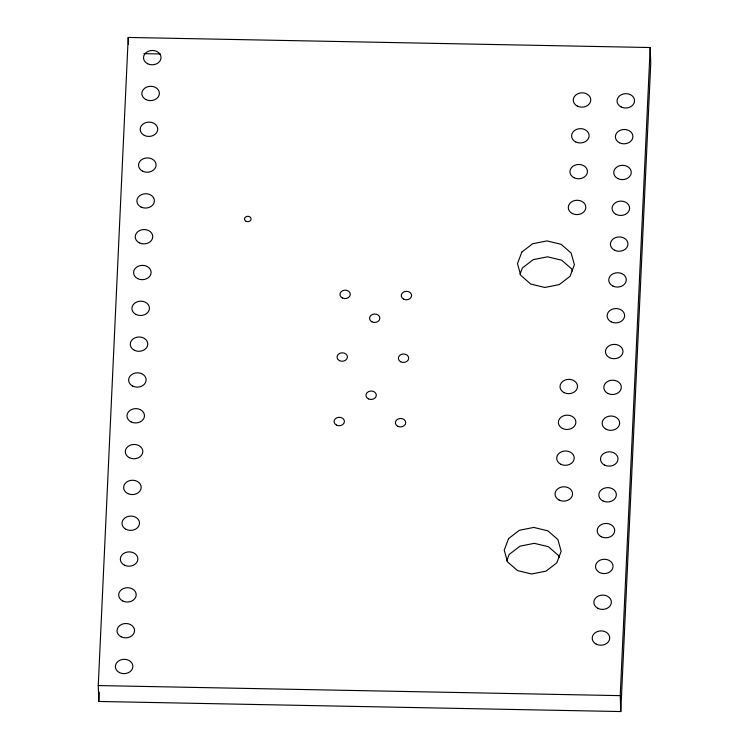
<?xml version="1.0" encoding="UTF-8"?>
<svg xmlns="http://www.w3.org/2000/svg" width="749" height="749" viewBox="0 0 749 749"><rect width="100%" height="100%" fill="white"/><g stroke="black" fill="none" stroke-linecap="round" stroke-linejoin="round"><path stroke-width="1.12" d="M98.259 685.56L128.219 37.45L650.188 47.533L650.741 63.44L620.781 711.55L98.812 701.467L98.259 685.56L620.219 695.643L620.781 711.55M98.812 701.467L99.252 692.123M620.219 695.643L650.188 47.533M520.012 274.284L522.381 267.973L533.194 259.66L547.575 256.813L561.656 260.203L571.684 268.928L572.273 271.054M506.764 560.804L509.133 554.494L519.946 546.18L534.327 543.334L548.408 546.723L558.436 555.449L559.035 557.574M143.958 53.647L160.305 53.965M128.219 37.45L128.463 44.266M521.828 252.067L517.475 263.639L520.752 275.351L530.779 284.077L544.86 287.466L559.241 284.62L570.055 276.306L574.399 264.734L571.122 253.022L561.104 244.296L547.013 240.906L532.642 243.753L521.828 252.067M508.58 538.587L504.227 550.159L507.504 561.872L517.531 570.598L531.612 573.987L545.993 571.141L556.807 562.827L561.151 551.255L557.883 539.542L547.856 530.826L533.765 527.427L519.394 530.273L508.58 538.587M246.056 221.292A3.296 2.696 -2 0 0 251.102 219.064A3.296 2.696 -2 0 0 246.271 216.63A3.296 2.696 -2 0 0 246.056 221.292M371.953 321.845A5.177 4.232 -2 0 0 379.874 318.334A5.177 4.232 -2 0 0 372.29 314.524A5.177 4.232 -2 0 0 371.953 321.845M368.386 398.852A5.177 4.232 -2 0 0 376.316 395.341A5.177 4.232 -2 0 0 368.733 391.521A5.177 4.232 -2 0 0 368.386 398.852M400.781 361.833A5.177 4.232 -2 0 0 408.711 358.322A5.177 4.232 -2 0 0 401.118 354.511A5.177 4.232 -2 0 0 400.781 361.833M397.803 426.303A5.177 4.232 -2 0 0 405.724 422.792A5.177 4.232 -2 0 0 398.14 418.972A5.177 4.232 -2 0 0 397.803 426.303M336.498 425.123A5.177 4.232 -2 0 0 344.418 421.603A5.177 4.232 -2 0 0 336.835 417.792A5.177 4.232 -2 0 0 336.498 425.123M339.475 360.653A5.177 4.232 -2 0 0 347.405 357.142A5.177 4.232 -2 0 0 339.812 353.322A5.177 4.232 -2 0 0 339.475 360.653M342.377 297.971A5.177 4.232 -2 0 0 350.298 294.46A5.177 4.232 -2 0 0 342.714 290.649A5.177 4.232 -2 0 0 342.377 297.971M403.674 299.16A5.177 4.232 -2 0 0 411.604 295.649A5.177 4.232 -2 0 0 404.02 291.829A5.177 4.232 -2 0 0 403.674 299.16M132.704 386.081A8.763 7.162 -2 0 0 146.13 380.136A8.763 7.162 -2 0 0 133.285 373.676A8.763 7.162 -2 0 0 132.704 386.081M131.056 421.902A8.763 7.162 -2 0 0 144.473 415.948A8.763 7.162 -2 0 0 131.627 409.497A8.763 7.162 -2 0 0 131.056 421.902M129.399 457.714A8.763 7.162 -2 0 0 142.816 451.769A8.763 7.162 -2 0 0 129.97 445.309A8.763 7.162 -2 0 0 129.399 457.714M127.742 493.535A8.763 7.162 -2 0 0 141.168 487.58A8.763 7.162 -2 0 0 128.313 481.12A8.763 7.162 -2 0 0 127.742 493.535M126.085 529.346A8.763 7.162 -2 0 0 139.511 523.392A8.763 7.162 -2 0 0 126.656 516.941A8.763 7.162 -2 0 0 126.085 529.346M124.428 565.158A8.763 7.162 -2 0 0 137.853 559.213A8.763 7.162 -2 0 0 124.999 552.753A8.763 7.162 -2 0 0 124.428 565.158M122.77 600.979A8.763 7.162 -2 0 0 136.196 595.024A8.763 7.162 -2 0 0 123.351 588.574A8.763 7.162 -2 0 0 122.77 600.979M121.113 636.79A8.763 7.162 -2 0 0 134.539 630.845A8.763 7.162 -2 0 0 121.694 624.385A8.763 7.162 -2 0 0 121.113 636.79M119.465 672.602A8.763 7.162 -2 0 0 132.882 666.657A8.763 7.162 -2 0 0 120.037 660.197A8.763 7.162 -2 0 0 119.465 672.602M147.609 63.749A8.763 7.162 -2 0 0 161.035 57.804A8.763 7.162 -2 0 0 148.18 51.344A8.763 7.162 -2 0 0 147.609 63.749M145.952 99.561A8.763 7.162 -2 0 0 159.378 93.616A8.763 7.162 -2 0 0 146.523 87.156A8.763 7.162 -2 0 0 145.952 99.561M144.295 135.382A8.763 7.162 -2 0 0 157.721 129.427A8.763 7.162 -2 0 0 144.875 122.976A8.763 7.162 -2 0 0 144.295 135.382M142.647 171.193A8.763 7.162 -2 0 0 156.064 165.248A8.763 7.162 -2 0 0 143.218 158.788A8.763 7.162 -2 0 0 142.647 171.193M140.99 207.014A8.763 7.162 -2 0 0 154.406 201.06A8.763 7.162 -2 0 0 141.561 194.6A8.763 7.162 -2 0 0 140.99 207.014M139.333 242.826A8.763 7.162 -2 0 0 152.759 236.871A8.763 7.162 -2 0 0 139.904 230.42A8.763 7.162 -2 0 0 139.333 242.826M137.676 278.637A8.763 7.162 -2 0 0 151.101 272.692A8.763 7.162 -2 0 0 138.247 266.232A8.763 7.162 -2 0 0 137.676 278.637M136.018 314.458A8.763 7.162 -2 0 0 149.444 308.504A8.763 7.162 -2 0 0 136.59 302.053A8.763 7.162 -2 0 0 136.018 314.458M134.361 350.27A8.763 7.162 -2 0 0 147.787 344.325A8.763 7.162 -2 0 0 134.942 337.865A8.763 7.162 -2 0 0 134.361 350.27M621.136 106.948A8.763 7.162 -2 0 0 634.562 101.003A8.763 7.162 -2 0 0 621.717 94.543A8.763 7.162 -2 0 0 621.136 106.948M619.489 142.769A8.763 7.162 -2 0 0 632.905 136.814A8.763 7.162 -2 0 0 620.06 130.363A8.763 7.162 -2 0 0 619.489 142.769M617.831 178.58A8.763 7.162 -2 0 0 631.248 172.635A8.763 7.162 -2 0 0 618.402 166.175A8.763 7.162 -2 0 0 617.831 178.58M575.7 141.917A8.763 7.162 -2 0 0 589.117 135.972A8.763 7.162 -2 0 0 576.271 129.511A8.763 7.162 -2 0 0 575.7 141.917M616.174 214.401A8.763 7.162 -2 0 0 629.6 208.447A8.763 7.162 -2 0 0 616.745 201.987A8.763 7.162 -2 0 0 616.174 214.401M574.043 177.738A8.763 7.162 -2 0 0 587.459 171.783A8.763 7.162 -2 0 0 574.614 165.332A8.763 7.162 -2 0 0 574.043 177.738M614.517 250.213A8.763 7.162 -2 0 0 627.943 244.258A8.763 7.162 -2 0 0 615.088 237.808A8.763 7.162 -2 0 0 614.517 250.213M612.86 286.024A8.763 7.162 -2 0 0 626.286 280.079A8.763 7.162 -2 0 0 613.431 273.619A8.763 7.162 -2 0 0 612.86 286.024M572.386 213.549A8.763 7.162 -2 0 0 585.812 207.604A8.763 7.162 -2 0 0 572.957 201.144A8.763 7.162 -2 0 0 572.386 213.549M611.203 321.845A8.763 7.162 -2 0 0 624.629 315.891A8.763 7.162 -2 0 0 611.783 309.431A8.763 7.162 -2 0 0 611.203 321.845M609.546 357.657A8.763 7.162 -2 0 0 622.971 351.712A8.763 7.162 -2 0 0 610.126 345.252A8.763 7.162 -2 0 0 609.546 357.657M577.348 106.105A8.763 7.162 -2 0 0 590.774 100.16A8.763 7.162 -2 0 0 577.928 93.7A8.763 7.162 -2 0 0 577.348 106.105M607.898 393.468A8.763 7.162 -2 0 0 621.314 387.523A8.763 7.162 -2 0 0 608.469 381.063A8.763 7.162 -2 0 0 607.898 393.468M606.241 429.289A8.763 7.162 -2 0 0 619.666 423.335A8.763 7.162 -2 0 0 606.812 416.884A8.763 7.162 -2 0 0 606.241 429.289M604.583 465.101A8.763 7.162 -2 0 0 618.009 459.156A8.763 7.162 -2 0 0 605.155 452.696A8.763 7.162 -2 0 0 604.583 465.101M562.452 428.437A8.763 7.162 -2 0 0 575.878 422.492A8.763 7.162 -2 0 0 563.023 416.032A8.763 7.162 -2 0 0 562.452 428.437M602.926 500.922A8.763 7.162 -2 0 0 616.352 494.967A8.763 7.162 -2 0 0 603.497 488.507A8.763 7.162 -2 0 0 602.926 500.922M560.795 464.258A8.763 7.162 -2 0 0 574.221 458.304A8.763 7.162 -2 0 0 561.366 451.853A8.763 7.162 -2 0 0 560.795 464.258M601.269 536.733A8.763 7.162 -2 0 0 614.695 530.779A8.763 7.162 -2 0 0 601.85 524.328A8.763 7.162 -2 0 0 601.269 536.733M599.612 572.545A8.763 7.162 -2 0 0 613.038 566.6A8.763 7.162 -2 0 0 600.192 560.14A8.763 7.162 -2 0 0 599.612 572.545M559.138 500.07A8.763 7.162 -2 0 0 572.564 494.125A8.763 7.162 -2 0 0 559.709 487.665A8.763 7.162 -2 0 0 559.138 500.07M597.964 608.366A8.763 7.162 -2 0 0 611.381 602.411A8.763 7.162 -2 0 0 598.535 595.961A8.763 7.162 -2 0 0 597.964 608.366M596.307 644.177A8.763 7.162 -2 0 0 609.723 638.232A8.763 7.162 -2 0 0 596.878 631.772A8.763 7.162 -2 0 0 596.307 644.177M564.109 392.626A8.763 7.162 -2 0 0 577.526 386.681A8.763 7.162 -2 0 0 564.68 380.22A8.763 7.162 -2 0 0 564.109 392.626"/></g></svg>
